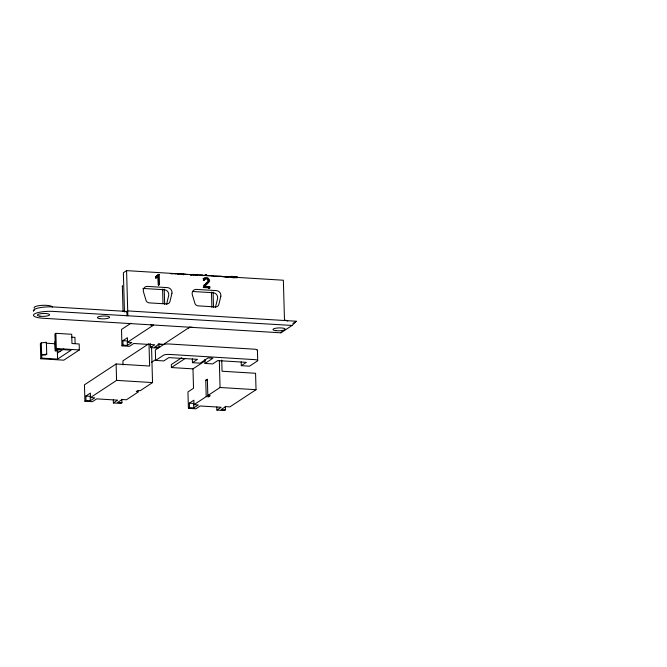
<?xml version="1.0" encoding="UTF-8"?>
<svg xmlns="http://www.w3.org/2000/svg" width="667" height="667" viewBox="0 0 667 667"><rect width="100%" height="100%" fill="white"/><g stroke="black" fill="none" stroke-linecap="round" stroke-linejoin="round"><path stroke-width="1" d="M194.531 275.129C194.189 273.42 187.285 275.213 191.671 275.129M208.713 287.419L208.746 288.628L209.813 287.919L209.78 286.71L208.713 287.419L203.86 287.118L208.312 282.366A3.168 2.876 56.6 0 0 208.454 280.582L206.637 278.414L203.577 278.447A2.776 2.526 56.6 0 0 203.127 278.748M203.86 287.118L209.388 281.657A3.168 2.876 56.6 0 0 209.53 279.873L207.712 277.705L204.644 277.739A2.776 2.526 56.6 0 0 203.568 278.939L203.302 280.198L204.552 280.407L204.661 279.548A1.818 1.651 56.6 0 1 205.644 278.556C212.373 279.648 203.61 284.359 203.277 287.519L209.813 287.919M205.945 283.442L206.745 282.541M126.096 311.964L127.705 310.905L296.306 321.236L292.113 325.446L53.543 311.414A14.891 3.502 -1.6 0 0 34.401 313.982A14.891 3.502 -1.6 0 0 43.155 318.251L280.924 332.816L282.316 331.407M178.306 274.521L179.19 274.02M181.341 274.479L180.974 273.937M232.258 277.113L237.46 276.763L237.485 277.664L232.658 277.772M203.735 285.359L204.627 284.584M158.079 276.73L155.686 278.106L155.653 276.888L158.446 274.487L159.23 274.529L159.521 284.842L158.304 284.767L158.079 276.73L155.878 278.239M182.233 274.529L182.341 274.004A2.184 0.517 -1.6 0 0 181.416 273.762L180.432 273.703A2.159 0.509 -1.6 0 0 179.014 273.795L177.647 274.245M202.868 275.796L202.976 275.263A2.184 0.517 -1.6 0 0 202.051 275.029L201.067 274.971A2.159 0.509 -1.6 0 0 199.65 275.062L199.233 275.137M213.173 276.421L213.282 275.896A2.184 0.517 -1.6 0 0 212.356 275.663L211.372 275.596A2.159 0.509 -1.6 0 0 209.955 275.688L209.538 275.771M155.528 277.097L157.379 275.188L159.23 274.529M284.492 320.51L283.367 280.232L126.58 270.627L123.37 272.745L124.462 311.989M46.732 354.185L41.654 354.844L45.389 355.069L46.732 354.185L46.398 342.254L41.321 342.905L40.353 343.547L40.779 358.763L63.799 360.172L79.331 349.942L79.165 343.972L71.969 343.538L71.711 334.284L55.886 333.317L54.927 333.95L55.353 349.166L71.169 350.133L57.57 359.096L41.746 358.121L40.779 358.763M55.353 349.166L56.311 348.533L79.331 349.942M54.961 341.587L55.219 350.834L57.754 349.166M57.404 353.126L63.782 348.924M186.81 274.496L183.142 274.229L185.868 274.445M198.349 274.829L195.289 274.887L196.932 275.137M130.924 323.253L121.511 329.456L121.969 345.865L129.448 346.323L133.733 343.497L154.736 344.789L150.45 347.607L150.333 343.505M204.127 275.596L205.461 274.721L206.32 274.779L206.345 275.671L205.486 275.621L205.461 274.721M206.32 274.779L205.494 275.321A2.485 0.584 -1.6 0 1 207.304 275.354A2.143 0.5 -1.6 0 1 208.137 275.579L208.304 275.821M123.036 345.156L122.911 340.679L127.414 337.719L127.539 342.196L131.849 342.463L127.355 345.423L123.036 345.156L121.969 345.865M127.539 342.196L153.627 325.021M229.565 276.738L222.219 276.763M231.115 277.497L231.424 276.38L232.408 276.446L232.433 277.339M231.09 276.605L232.408 276.446M123.028 364.899L122.911 360.83L148.999 343.655L149.625 366.033L116.116 363.974L84.451 384.817L84.909 401.234L92.388 401.692L96.673 398.866L117.675 400.15L113.39 402.976L113.307 399.9M189.586 327.222L188.511 327.931A3.068 0.725 -1.6 0 1 192.463 327.397L189.586 327.222L163.498 344.397L159.18 344.13L154.686 347.098L159.755 347.29M85.985 400.525L85.86 396.048L90.353 393.088L90.479 397.565L94.797 397.824L90.295 400.792L85.985 400.525L84.909 401.234M90.479 397.565L116.575 380.382L152.535 382.591L151.534 346.782M151.367 362.423L155.711 359.555M257.145 350.508A4.602 1.084 -1.6 0 0 254.444 349.191L169.16 343.989A4.619 1.084 -1.6 0 0 163.24 344.781L155.328 349.983L155.619 360.422L163.523 355.228A4.619 1.084 -1.6 0 1 169.451 354.427L254.727 359.63A4.602 1.084 -1.6 0 1 257.437 360.955L249.516 366.175L241.312 365.674L241.204 361.873M181.757 357.695L171.319 364.566L171.402 367.55L192.98 368.868L205.161 360.855M171.402 367.55L185.318 358.387M121.844 399.149L121.944 402.726L120.869 403.435L113.39 402.976M152.535 382.591L140.287 390.645L137.844 390.495L136.235 391.554L138.686 391.704L126.438 399.766L122.128 399.5L117.625 402.459L121.944 402.726M192.338 358.879L192.446 362.681L197.49 359.355L168.868 357.604L163.815 360.93L155.619 360.422M204.861 359.513L204.977 363.448L212.898 358.229L208.096 357.921L200.167 363.14L192.446 362.681M206.22 396.615L205.761 380.198L207.37 379.148L207.829 395.556L210.272 395.706L208.671 396.765L206.22 396.615L193.98 404.669L193.855 400.2L189.361 403.16L189.486 407.637L188.411 408.337L187.952 391.929L193.522 388.261L192.98 368.868M292.863 323.503L296.306 321.236M280.924 332.816L292.113 325.446M241.312 365.674L246.365 362.348L217.742 360.597L212.69 363.915L204.977 363.448M207.829 395.556L220.068 387.494L256.028 389.695L255.569 373.287L222.061 371.236L221.744 360.047M189.486 407.637L193.797 407.896L198.299 404.936L193.98 404.669M216.808 407.003L216.892 410.08L221.177 407.262L200.175 405.978L195.89 408.796L188.411 408.337M225.346 406.253L225.446 409.838L224.37 410.538L216.892 410.08M256.028 389.695L229.94 406.87L225.629 406.612L221.127 409.571L225.446 409.838M173.287 273.762L171.085 273.737M217.234 276.455L215.032 276.43M225.138 276.938L224.345 276.605M225.846 277.088L228.214 277.005M170.377 273.587L177.714 273.562M214.324 276.28L221.661 276.255M233.317 277.072L236.26 276.905M174.27 273.762L176.371 273.829M218.217 276.446L220.318 276.522M191.662 274.679L190.979 274.912L193.78 274.929L192.446 274.629M205.361 279.173L204.577 279.256A1.818 1.651 56.6 0 0 203.593 280.257M210.964 275.796L211.606 275.805M205.886 275.479L207.379 275.763M230.832 276.822L231.691 276.872M204.927 286.41L209.78 286.71M71.844 337.143L74.937 337.335L75.113 343.505M122.911 340.679L127.23 340.945L127.355 345.423M158.012 344.205L164.015 344.572M150.45 347.607L157.929 348.066L158.996 347.357L158.896 343.78M46.065 343.197L55.128 343.755M55.219 350.834L60.397 351.15M205.761 380.198L207.395 380.298M85.86 396.048L90.17 396.315L90.295 400.792M189.361 403.16L193.672 403.427L193.797 407.896M257.42 350.233L257.712 360.672M232.074 276.663L232.099 277.555M231.424 276.38L231.449 277.28M228.698 276.688L228.723 277.58M219.326 360.897L220.068 387.494M213.098 292.063L213.523 307.32M211.464 292.096L211.889 307.354M208.613 394.897L208.671 396.765M195.623 274.671L195.648 275.563M183.508 273.995L183.533 274.887M164.232 289.069L164.657 304.327M162.598 289.111L162.99 303.343M158.162 275.238L158.446 285.543M126.58 270.627L127.831 315.383M127.03 315.916L126.905 311.439L53.418 306.937A14.891 3.502 -1.6 0 0 38.736 307.912A14.891 3.502 -1.6 0 0 33.542 311.331M122.353 286.068L123.061 311.522M116.116 363.974L116.575 380.382M57.312 350.042L57.57 359.096M55.886 333.317L56.311 348.533M41.321 342.905L41.746 358.121M150.75 324.846A3.068 0.725 -1.6 0 1 152.56 325.729M192.421 291.521A4.602 4.185 56.6 0 1 193.105 291.504L213.248 292.738A4.602 4.185 56.6 0 1 217.634 298.307L215.641 306.528A3.827 3.477 56.6 0 1 215.308 307.395M142.871 288.653A4.602 4.185 56.6 0 1 144.23 288.511L164.365 289.745A4.602 4.185 56.6 0 1 168.751 295.314L166.767 303.535A3.827 3.477 56.6 0 1 166.425 304.402M122.611 286.435A3.068 0.725 -1.6 0 1 122.528 285.885M284.626 320.043A9.213 2.168 -1.6 0 1 287.777 321.069M34.209 310.48A9.213 2.168 -1.6 0 1 34.459 310.138M34.309 308.171A9.213 2.168 -1.6 0 1 42.004 305.344A9.213 2.168 -1.6 0 1 52.485 307.078M171.961 293.205L169.977 301.417A3.827 3.477 56.6 0 1 166.575 303.935L149.308 302.876A3.827 3.477 56.6 0 1 146.165 300.809L143.347 291.446A4.602 4.185 56.6 0 1 147.44 286.393L167.575 287.627A4.602 4.185 56.6 0 1 171.961 293.205M220.844 296.198L218.859 304.41A3.827 3.477 56.6 0 1 215.449 306.928L198.191 305.87A3.827 3.477 56.6 0 1 195.047 303.802L192.229 294.447A4.602 4.185 56.6 0 1 196.323 289.386L216.458 290.62A4.602 4.185 56.6 0 1 220.844 296.198M275.821 330.657A6.145 1.442 -1.6 0 0 285.251 329.248A6.145 1.442 -1.6 0 0 276.271 328.139A6.145 1.442 -1.6 0 0 275.821 330.657M39.945 316.191A6.145 1.442 -1.6 0 0 49.616 314.899A6.145 1.442 -1.6 0 0 40.945 313.673A6.145 1.442 -1.6 0 0 39.945 316.191M99.767 318.668A6.145 1.442 -1.6 0 0 109.605 317.467A6.145 1.442 -1.6 0 0 101.201 316.15A6.145 1.442 -1.6 0 0 99.767 318.668"/></g></svg>
